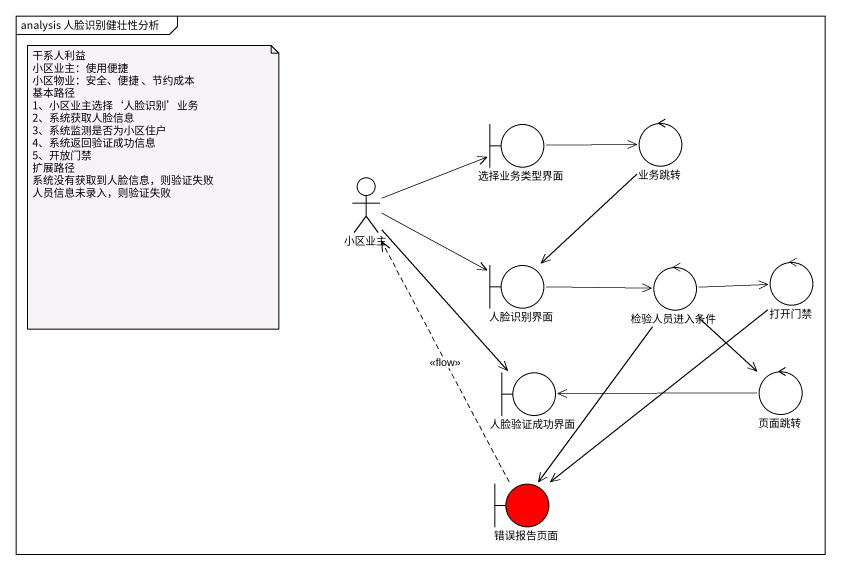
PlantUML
@startuml
mainframe analysis 人脸识别健壮性分析
boundary 选择业务类型界面
control 业务跳转
actor 小区业主
boundary 人脸识别界面
control 检验人员进入条件
control 打开门禁
boundary 人脸验证成功界面
control 页面跳转
boundary 错误报告页面 #FF0000
选择业务类型界面 -right-> 业务跳转
业务跳转 --> 人脸识别界面
小区业主 -right-> 选择业务类型界面
小区业主 -right-> 人脸识别界面
小区业主 --> 人脸验证成功界面
人脸识别界面 -right-> 检验人员进入条件
检验人员进入条件 -right-> 打开门禁
检验人员进入条件 --> 页面跳转
检验人员进入条件 --> 错误报告页面
打开门禁 --> 错误报告页面
页面跳转 -left-> 人脸验证成功界面
错误报告页面 .up.> 小区业主 : <<flow>>
note as N1
  干系人利益
  小区业主：使用便捷
  小区物业：安全、便捷 、节约成本
  基本路径
  1、小区业主选择‘人脸识别’业务
  2、系统获取人脸信息
  3、系统监测是否为小区住户
  4、系统返回验证成功信息
  5、开放门禁
  扩展路径
  系统没有获取到人脸信息，则验证失败
  人员信息未录入，则验证失败
end note
@enduml
